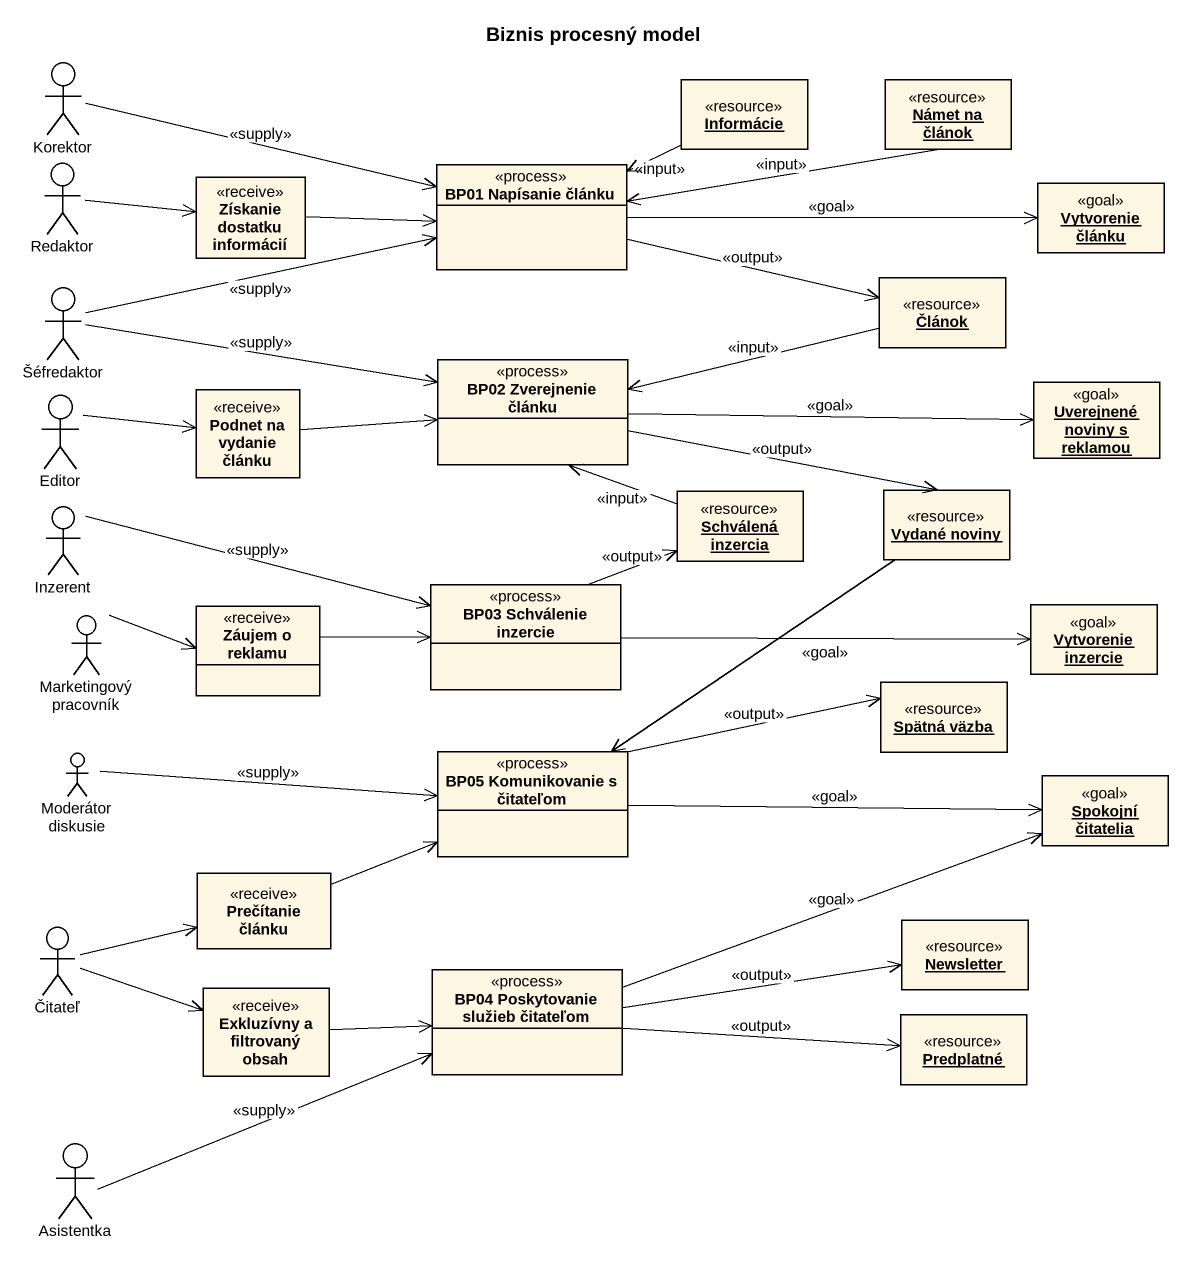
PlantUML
@startuml
title Biznis procesný model
allowmixing
hide circle
hide empty members
actor Korektor
object Informácie <<resource>>
object "Námet na článok" as Námet_na_článok <<resource>>
actor Redaktor
class "Získanie dostatku informácií" as Získanie_dostatku_informácií <<receive>>
class "BP01 Napísanie článku" as BP01_Napísanie_článku <<process>>
object "Vytvorenie článku" as Vytvorenie_článku <<goal>>
actor Šéfredaktor
object Článok <<resource>>
actor Editor
class "Podnet na vydanie článku" as Podnet_na_vydanie_článku <<receive>>
class "BP02 Zverejnenie článku" as BP02_Zverejnenie_článku <<process>>
object "Uverejnené noviny s reklamou" as Uverejnené_noviny_s_reklamou <<goal>>
actor Inzerent
object "Schválená inzercia" as Schválená_inzercia <<resource>>
object "Vydané noviny" as Vydané_noviny <<resource>>
class "BP03 Schválenie inzercie" as BP03_Schválenie_inzercie <<process>>
actor "Marketingový pracovník" as Marketingový_pracovník
class "Záujem o reklamu" as Záujem_o_reklamu <<receive>>
object "Vytvorenie inzercie" as Vytvorenie_inzercie <<goal>>
object "Spätná väzba" as Spätná_väzba <<resource>>
actor "Moderátor diskusie" as Moderátor_diskusie
class "BP05 Komunikovanie s čitateľom" as BP05_Komunikovanie_s <<process>>
object "Spokojní čitatelia" as Spokojní_čitatelia <<goal>>
class "Prečítanie článku" as Prečítanie_článku <<receive>>
actor Čitateľ
class "BP04 Poskytovanie služieb čitateľom" as BP04_Poskytovanie_služieb <<process>>
object Newsletter <<resource>>
class "Exkluzívny a filtrovaný obsah" as Exkluzívny_a_filtrovaný <<receive>>
object Predplatné <<resource>>
actor Asistentka
Korektor -right-> BP01_Napísanie_článku : <<supply>>
Informácie -left-> BP01_Napísanie_článku : <<input>>
Redaktor -right-> Získanie_dostatku_informácií
Získanie_dostatku_informácií -right-> BP01_Napísanie_článku
BP01_Napísanie_článku <-right- Námet_na_článok : <<input>>
BP01_Napísanie_článku -right-> Vytvorenie_článku : <<goal>>
BP01_Napísanie_článku -right-> Článok : <<output>>
Šéfredaktor -right-> BP01_Napísanie_článku : <<supply>>
Šéfredaktor -right-> BP02_Zverejnenie_článku : <<supply>>
Článok -left-> BP02_Zverejnenie_článku : <<input>>
Editor -right-> Podnet_na_vydanie_článku
Podnet_na_vydanie_článku -right-> BP02_Zverejnenie_článku
BP02_Zverejnenie_článku -right-> Uverejnené_noviny_s_reklamou : <<goal>>
BP02_Zverejnenie_článku -right-> Vydané_noviny : <<output>>
Inzerent -right-> BP03_Schválenie_inzercie : <<supply>>
Schválená_inzercia -left-> BP02_Zverejnenie_článku : <<input>>
Vydané_noviny --> BP05_Komunikovanie_s
BP03_Schválenie_inzercie -right-> Schválená_inzercia : <<output>>
BP03_Schválenie_inzercie -right-> Vytvorenie_inzercie : <<goal>>
Marketingový_pracovník -right-> Záujem_o_reklamu
Záujem_o_reklamu -right-> BP03_Schválenie_inzercie
Moderátor_diskusie -right-> BP05_Komunikovanie_s : <<supply>>
BP05_Komunikovanie_s -right-> Spätná_väzba : <<output>>
BP05_Komunikovanie_s -right-> Spokojní_čitatelia : <<goal>>
Prečítanie_článku -right-> BP05_Komunikovanie_s
Čitateľ -right-> Prečítanie_článku
Čitateľ -right-> Exkluzívny_a_filtrovaný
BP04_Poskytovanie_služieb -right-> Spokojní_čitatelia : <<goal>>
BP04_Poskytovanie_služieb -right-> Newsletter : <<output>>
BP04_Poskytovanie_služieb -right-> Predplatné : <<output>>
Exkluzívny_a_filtrovaný -right-> BP04_Poskytovanie_služieb
Asistentka -right-> BP04_Poskytovanie_služieb : <<supply>>
@enduml
